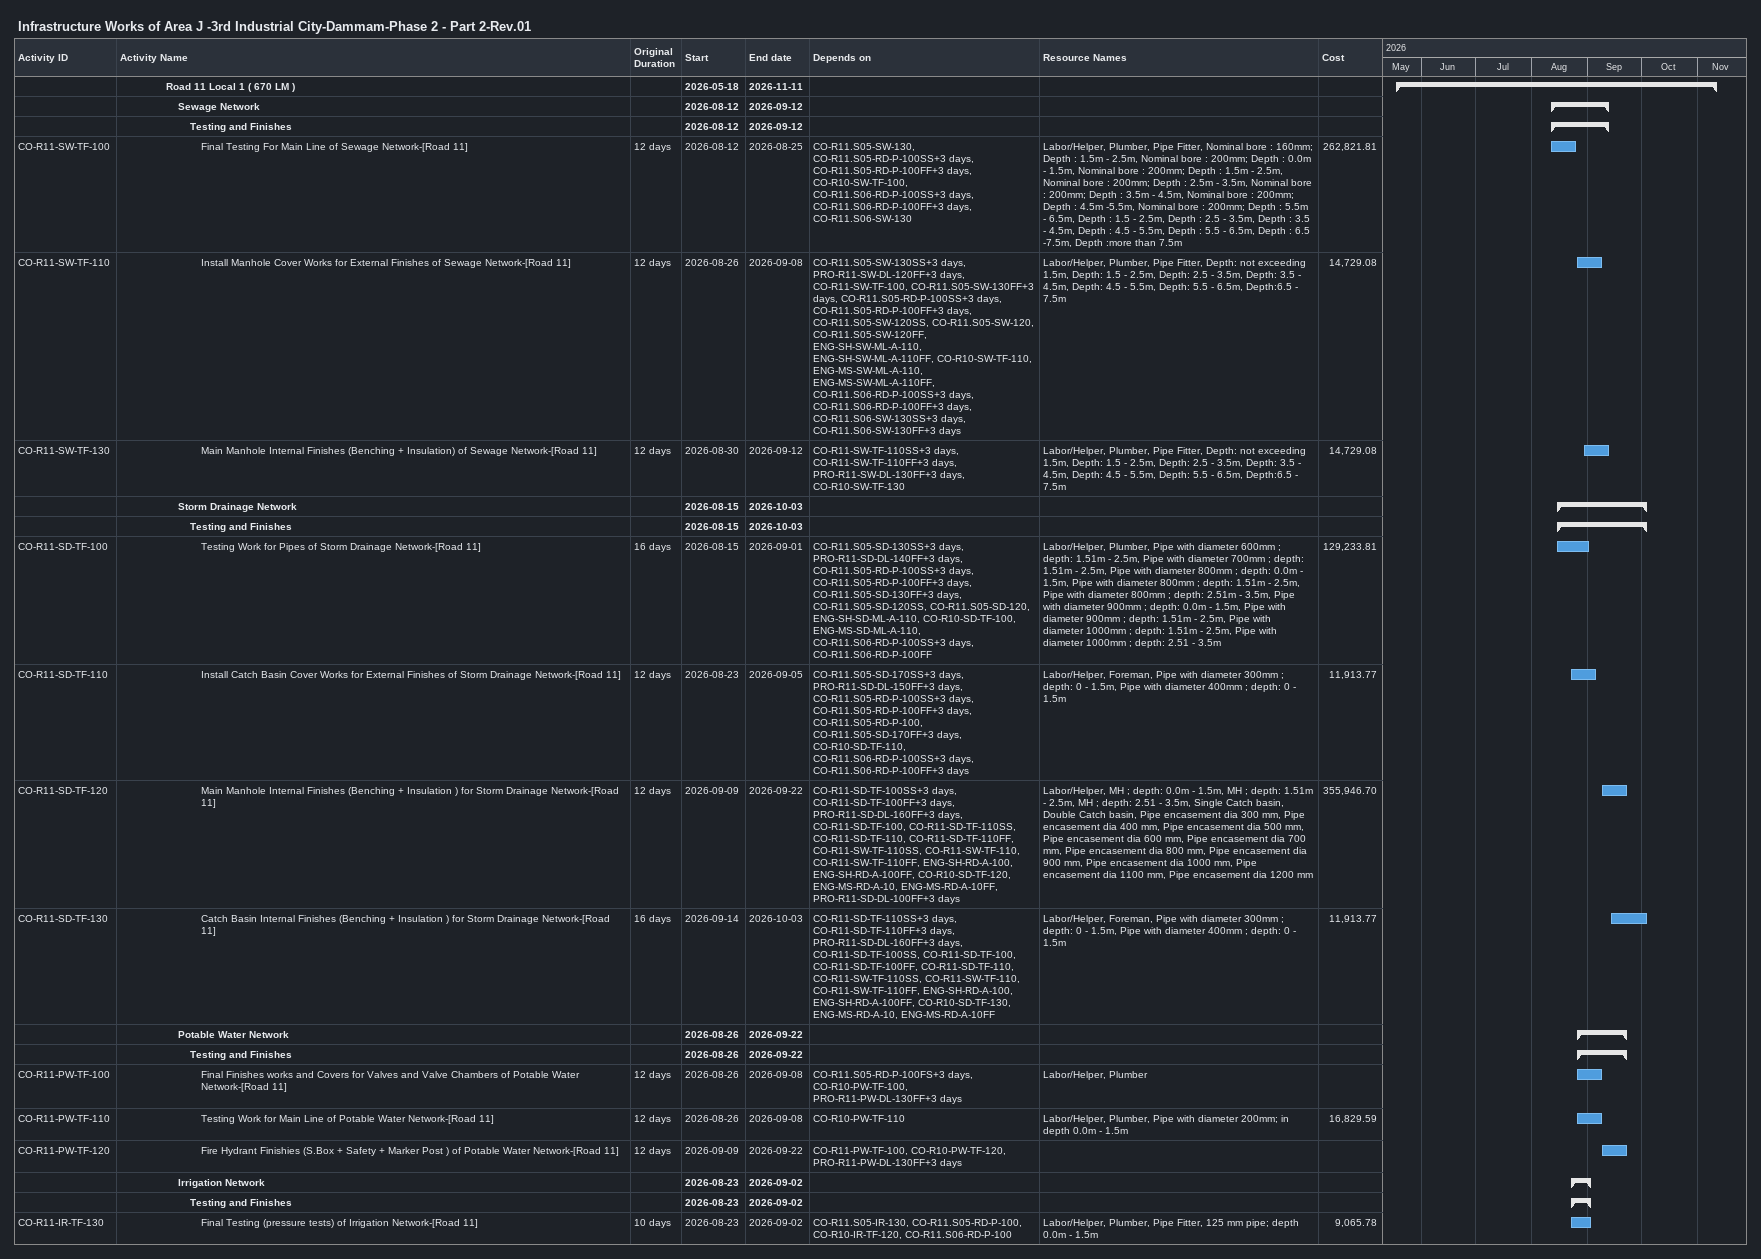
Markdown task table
Infrastructure Works of Area J -3rd Industrial City-Dammam-Phase 2 - Part 2-Rev.01

| ID | Level | Task | Original duration | Start | Finish | Predecessors | Resources | Cost |
|---|---|---|---|---|---|---|---|---|
|  | 5 | **Road 11 Local 1 ( 670 LM )** |  | 2026-05-18 | 2026-11-11 |  |  |  |
|  | 6 | **Sewage Network** |  | 2026-08-12 | 2026-09-12 |  |  |  |
|  | 7 | **Testing and Finishes** |  | 2026-08-12 | 2026-09-12 |  |  |  |
| CO-R11-SW-TF-100 | 8 | Final Testing For Main Line of Sewage Network-[Road 11] | 12d | 2026-08-12 | 2026-08-25 | CO-R11.S05-SW-130, CO-R11.S05-RD-P-100SS+3d, CO-R11.S05-RD-P-100FF+3d, CO-R10-SW-TF-100, CO-R11.S06-RD-P-100SS+3d, CO-R11.S06-RD-P-100FF+3d, CO-R11.S06-SW-130 | Labor/Helper, Plumber, Pipe Fitter, Nominal bore : 160mm; Depth : 1.5m - 2.5m, Nominal bore : 200mm; Depth : 0.0m - 1.5m, Nominal bore : 200mm; Depth : 1.5m - 2.5m, Nominal bore : 200mm; Depth : 2.5m - 3.5m, Nominal bore : 200mm; Depth : 3.5m - 4.5m, Nominal bore : 200mm; Depth : 4.5m -5.5m, Nominal bore : 200mm; Depth : 5.5m - 6.5m, Depth : 1.5 - 2.5m, Depth : 2.5 - 3.5m, Depth : 3.5 - 4.5m, Depth : 4.5 - 5.5m, Depth : 5.5 - 6.5m, Depth : 6.5 -7.5m, Depth :more than 7.5m | 262821.81 |
| CO-R11-SW-TF-110 | 8 | Install Manhole Cover Works for External Finishes of Sewage Network-[Road 11] | 12d | 2026-08-26 | 2026-09-08 | CO-R11.S05-SW-130SS+3d, PRO-R11-SW-DL-120FF+3d, CO-R11-SW-TF-100, CO-R11.S05-SW-130FF+3d, CO-R11.S05-RD-P-100SS+3d, CO-R11.S05-RD-P-100FF+3d, CO-R11.S05-SW-120SS, CO-R11.S05-SW-120, CO-R11.S05-SW-120FF, ENG-SH-SW-ML-A-110, ENG-SH-SW-ML-A-110FF, CO-R10-SW-TF-110, ENG-MS-SW-ML-A-110, ENG-MS-SW-ML-A-110FF, CO-R11.S06-RD-P-100SS+3d, CO-R11.S06-RD-P-100FF+3d, CO-R11.S06-SW-130SS+3d, CO-R11.S06-SW-130FF+3d | Labor/Helper, Plumber, Pipe Fitter, Depth: not exceeding 1.5m, Depth: 1.5 - 2.5m, Depth: 2.5 - 3.5m, Depth: 3.5 - 4.5m, Depth: 4.5 - 5.5m, Depth: 5.5 - 6.5m, Depth:6.5 - 7.5m | 14729.08 |
| CO-R11-SW-TF-130 | 8 | Main Manhole Internal Finishes (Benching + Insulation) of Sewage Network-[Road 11] | 12d | 2026-08-30 | 2026-09-12 | CO-R11-SW-TF-110SS+3d, CO-R11-SW-TF-110FF+3d, PRO-R11-SW-DL-130FF+3d, CO-R10-SW-TF-130 | Labor/Helper, Plumber, Pipe Fitter, Depth: not exceeding 1.5m, Depth: 1.5 - 2.5m, Depth: 2.5 - 3.5m, Depth: 3.5 - 4.5m, Depth: 4.5 - 5.5m, Depth: 5.5 - 6.5m, Depth:6.5 - 7.5m | 14729.08 |
|  | 6 | **Storm Drainage Network** |  | 2026-08-15 | 2026-10-03 |  |  |  |
|  | 7 | **Testing and Finishes** |  | 2026-08-15 | 2026-10-03 |  |  |  |
| CO-R11-SD-TF-100 | 8 | Testing Work for Pipes of Storm Drainage Network-[Road 11] | 16d | 2026-08-15 | 2026-09-01 | CO-R11.S05-SD-130SS+3d, PRO-R11-SD-DL-140FF+3d, CO-R11.S05-RD-P-100SS+3d, CO-R11.S05-RD-P-100FF+3d, CO-R11.S05-SD-130FF+3d, CO-R11.S05-SD-120SS, CO-R11.S05-SD-120, ENG-SH-SD-ML-A-110, CO-R10-SD-TF-100, ENG-MS-SD-ML-A-110, CO-R11.S06-RD-P-100SS+3d, CO-R11.S06-RD-P-100FF | Labor/Helper, Plumber, Pipe with diameter 600mm ; depth: 1.51m - 2.5m, Pipe with diameter 700mm ; depth: 1.51m - 2.5m, Pipe with diameter 800mm ; depth: 0.0m - 1.5m, Pipe with diameter 800mm ; depth: 1.51m - 2.5m, Pipe with diameter 800mm ; depth: 2.51m - 3.5m, Pipe with diameter 900mm ; depth: 0.0m - 1.5m, Pipe with diameter 900mm ; depth: 1.51m - 2.5m, Pipe with diameter 1000mm ; depth: 1.51m - 2.5m, Pipe with diameter 1000mm ; depth: 2.51 - 3.5m | 129233.81 |
| CO-R11-SD-TF-110 | 8 | Install Catch Basin Cover Works for External Finishes of Storm Drainage Network-[Road 11] | 12d | 2026-08-23 | 2026-09-05 | CO-R11.S05-SD-170SS+3d, PRO-R11-SD-DL-150FF+3d, CO-R11.S05-RD-P-100SS+3d, CO-R11.S05-RD-P-100FF+3d, CO-R11.S05-RD-P-100, CO-R11.S05-SD-170FF+3d, CO-R10-SD-TF-110, CO-R11.S06-RD-P-100SS+3d, CO-R11.S06-RD-P-100FF+3d | Labor/Helper, Foreman, Pipe with diameter 300mm ; depth: 0 - 1.5m, Pipe with diameter 400mm ; depth: 0 - 1.5m | 11913.77 |
| CO-R11-SD-TF-120 | 8 | Main Manhole Internal Finishes (Benching + Insulation ) for Storm Drainage Network-[Road 11] | 12d | 2026-09-09 | 2026-09-22 | CO-R11-SD-TF-100SS+3d, CO-R11-SD-TF-100FF+3d, PRO-R11-SD-DL-160FF+3d, CO-R11-SD-TF-100, CO-R11-SD-TF-110SS, CO-R11-SD-TF-110, CO-R11-SD-TF-110FF, CO-R11-SW-TF-110SS, CO-R11-SW-TF-110, CO-R11-SW-TF-110FF, ENG-SH-RD-A-100, ENG-SH-RD-A-100FF, CO-R10-SD-TF-120, ENG-MS-RD-A-10, ENG-MS-RD-A-10FF, PRO-R11-SD-DL-100FF+3d | Labor/Helper, MH ; depth: 0.0m - 1.5m, MH ; depth: 1.51m - 2.5m, MH ; depth: 2.51 - 3.5m, Single Catch basin, Double Catch basin, Pipe encasement dia 300 mm, Pipe encasement dia 400 mm, Pipe encasement dia 500 mm, Pipe encasement dia 600 mm, Pipe encasement dia 700 mm, Pipe encasement dia 800 mm, Pipe encasement dia 900 mm, Pipe encasement dia 1000 mm, Pipe encasement dia 1100 mm, Pipe encasement dia 1200 mm | 355946.70 |
| CO-R11-SD-TF-130 | 8 | Catch Basin Internal Finishes (Benching + Insulation ) for Storm Drainage Network-[Road 11] | 16d | 2026-09-14 | 2026-10-03 | CO-R11-SD-TF-110SS+3d, CO-R11-SD-TF-110FF+3d, PRO-R11-SD-DL-160FF+3d, CO-R11-SD-TF-100SS, CO-R11-SD-TF-100, CO-R11-SD-TF-100FF, CO-R11-SD-TF-110, CO-R11-SW-TF-110SS, CO-R11-SW-TF-110, CO-R11-SW-TF-110FF, ENG-SH-RD-A-100, ENG-SH-RD-A-100FF, CO-R10-SD-TF-130, ENG-MS-RD-A-10, ENG-MS-RD-A-10FF | Labor/Helper, Foreman, Pipe with diameter 300mm ; depth: 0 - 1.5m, Pipe with diameter 400mm ; depth: 0 - 1.5m | 11913.77 |
|  | 6 | **Potable Water Network** |  | 2026-08-26 | 2026-09-22 |  |  |  |
|  | 7 | **Testing and Finishes** |  | 2026-08-26 | 2026-09-22 |  |  |  |
| CO-R11-PW-TF-100 | 8 | Final Finishes works and Covers for Valves and Valve Chambers of Potable Water Network-[Road 11] | 12d | 2026-08-26 | 2026-09-08 | CO-R11.S05-RD-P-100FS+3d, CO-R10-PW-TF-100, PRO-R11-PW-DL-130FF+3d | Labor/Helper, Plumber |  |
| CO-R11-PW-TF-110 | 8 | Testing Work for Main Line of Potable Water Network-[Road 11] | 12d | 2026-08-26 | 2026-09-08 | CO-R10-PW-TF-110 | Labor/Helper, Plumber, Pipe with diameter 200mm; in depth 0.0m - 1.5m | 16829.59 |
| CO-R11-PW-TF-120 | 8 | Fire Hydrant Finishies (S.Box + Safety + Marker Post ) of Potable Water Network-[Road 11] | 12d | 2026-09-09 | 2026-09-22 | CO-R11-PW-TF-100, CO-R10-PW-TF-120, PRO-R11-PW-DL-130FF+3d |  |  |
|  | 6 | **Irrigation Network** |  | 2026-08-23 | 2026-09-02 |  |  |  |
|  | 7 | **Testing and Finishes** |  | 2026-08-23 | 2026-09-02 |  |  |  |
| CO-R11-IR-TF-130 | 8 | Final Testing (pressure tests) of Irrigation Network-[Road 11] | 10d | 2026-08-23 | 2026-09-02 | CO-R11.S05-IR-130, CO-R11.S05-RD-P-100, CO-R10-IR-TF-120, CO-R11.S06-RD-P-100 | Labor/Helper, Plumber, Pipe Fitter, 125 mm pipe; depth 0.0m - 1.5m | 9065.78 |
